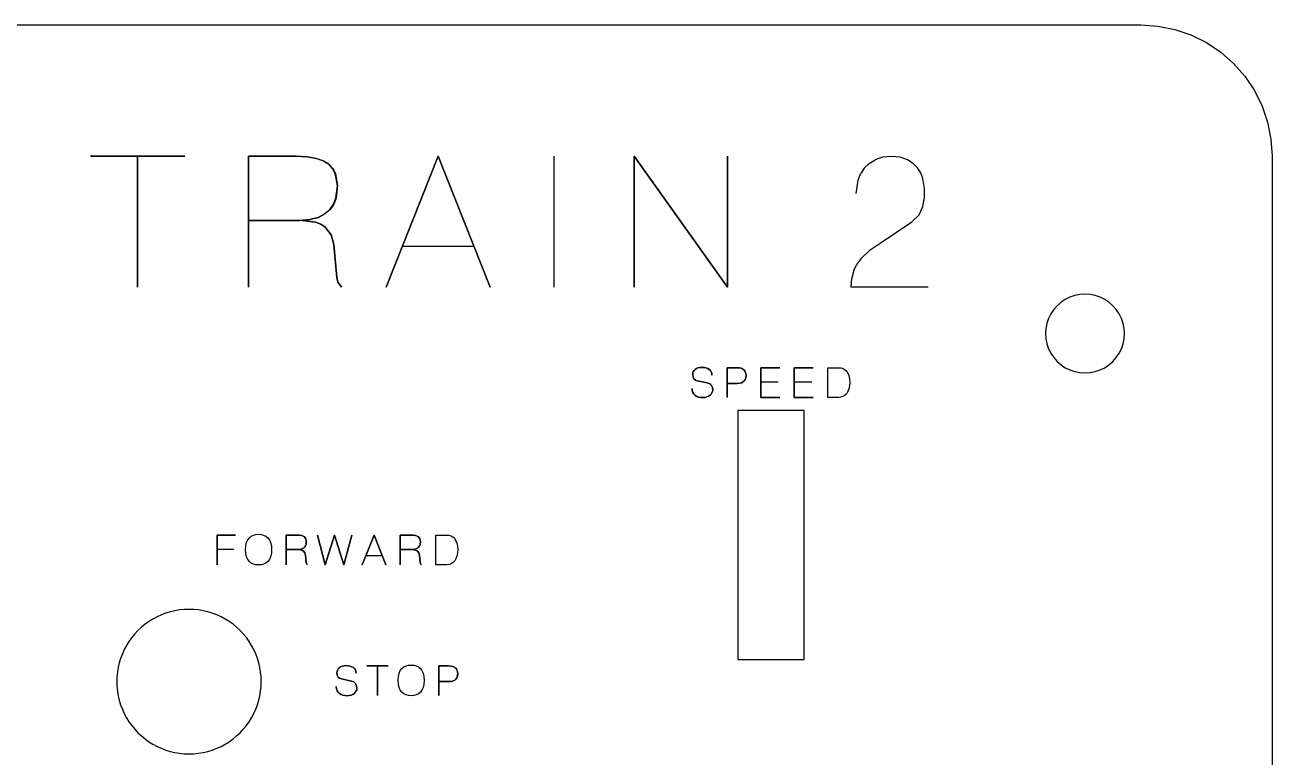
# Model space of a CAD drawing. Header units: metres. Extents: x 0 to 609, y 0 to 409.
# Drawn here: x 190 to 380, y 88.5 to 200 of the extents above; entities that cross this region are included whole.
import ezdxf

# ---------------------------------------------------------------- set-up
doc = ezdxf.new("R2010")
doc.units = ezdxf.units.M

msp = doc.modelspace()

# ---------------------------------------------------------------- linework, layer by layer
at = {"layer": 'FORWARD'}
for p, q in [((219.29, 122.31), (222.09, 122.31)), ((222.09, 122.31), (219.29, 122.31)), ((219.29, 122.31), (219.29, 117.8)), ((219.29, 117.8), (219.29, 122.31)), ((223.95, 121.58), (224.19, 121.9)), ((223.95, 121.58), (224.19, 121.9)), ((224.19, 121.9), (224.49, 122.14)), ((224.19, 121.9), (224.49, 122.14)), ((224.49, 122.14), (224.82, 122.3)), ((224.49, 122.14), (224.82, 122.3)), ((224.82, 122.3), (225.2, 122.4)), ((224.82, 122.3), (225.2, 122.4)), ((225.2, 122.4), (225.6, 122.43)), ((225.2, 122.4), (225.6, 122.43)), ((225.6, 122.43), (225.99, 122.4)), ((225.6, 122.43), (225.99, 122.4)), ((225.99, 122.4), (226.37, 122.3)), ((225.99, 122.4), (226.37, 122.3)), ((226.37, 122.3), (226.71, 122.14)), ((226.37, 122.3), (226.71, 122.14)), ((226.71, 122.14), (227, 121.9)), ((226.71, 122.14), (227, 121.9)), ((227, 121.9), (227.24, 121.58)), ((227, 121.9), (227.24, 121.58)), ((229.8, 117.8), (229.8, 122.31)), ((229.8, 122.31), (231.45, 122.31)), ((231.45, 122.31), (229.8, 122.31)), ((229.8, 122.31), (229.8, 117.8)), ((231.45, 122.31), (231.84, 122.29)), ((231.83, 122.29), (231.45, 122.31)), ((232.14, 122.24), (231.83, 122.29)), ((231.84, 122.29), (232.15, 122.24)), ((232.38, 122.15), (232.14, 122.24)), ((232.15, 122.24), (232.39, 122.15)), ((232.57, 122.03), (232.38, 122.15)), ((232.39, 122.15), (232.58, 122.03)), ((232.7, 121.89), (232.57, 122.03)), ((232.58, 122.03), (232.71, 121.89)), ((232.79, 121.72), (232.7, 121.89)), ((232.71, 121.89), (232.8, 121.72)), ((232.87, 121.31), (232.79, 121.72)), ((232.8, 121.72), (232.87, 121.31)), ((235.74, 117.8), (234.55, 122.31)), ((234.55, 122.31), (235.74, 117.8)), ((235.74, 117.8), (237.17, 122.31)), ((237.17, 122.31), (235.74, 117.8)), ((237.17, 122.31), (238.6, 117.8)), ((238.6, 117.8), (237.17, 122.31)), ((238.6, 117.8), (239.79, 122.31)), ((239.79, 122.31), (238.6, 117.8)), ((243.18, 122.31), (241.39, 117.8)), ((241.39, 117.8), (243.18, 122.31)), ((243.18, 122.31), (244.98, 117.8)), ((244.98, 117.8), (243.18, 122.31)), ((247.18, 117.8), (247.18, 122.31)), ((247.18, 122.31), (248.82, 122.31)), ((248.82, 122.31), (247.18, 122.31)), ((247.18, 122.31), (247.18, 117.8)), ((248.82, 122.31), (249.21, 122.29)), ((249.2, 122.29), (248.82, 122.31)), ((249.51, 122.24), (249.2, 122.29)), ((249.21, 122.29), (249.52, 122.24)), ((249.76, 122.15), (249.51, 122.24)), ((249.52, 122.24), (249.77, 122.15)), ((249.94, 122.03), (249.76, 122.15)), ((249.77, 122.15), (249.95, 122.03)), ((250.08, 121.89), (249.94, 122.03)), ((249.95, 122.03), (250.08, 121.89)), ((250.08, 121.89), (250.17, 121.72)), ((250.17, 121.72), (250.08, 121.89)), ((250.17, 121.72), (250.25, 121.31)), ((250.25, 121.31), (250.17, 121.72)), ((252.6, 117.8), (252.6, 122.31)), ((252.6, 122.31), (254.22, 122.31)), ((252.6, 117.8), (252.6, 122.31)), ((252.6, 122.31), (254.22, 122.31)), ((254.22, 122.31), (254.57, 122.28)), ((254.22, 122.31), (254.57, 122.28)), ((254.57, 122.28), (254.86, 122.21)), ((254.57, 122.28), (254.86, 122.21)), ((254.86, 122.21), (255.11, 122.1)), ((254.86, 122.21), (255.11, 122.1)), ((255.11, 122.1), (255.32, 121.95)), ((255.11, 122.1), (255.32, 121.95)), ((255.32, 121.95), (255.49, 121.77)), ((255.32, 121.95), (255.49, 121.77)), ((255.49, 121.77), (255.62, 121.56)), ((255.49, 121.77), (255.62, 121.56)), ((221.83, 120.12), (219.29, 120.12)), ((223.61, 120.09), (223.65, 120.68)), ((223.61, 120.09), (223.65, 120.68)), ((223.65, 119.49), (223.61, 120.09)), ((223.65, 119.49), (223.61, 120.09)), ((223.65, 120.68), (223.76, 121.18)), ((223.65, 120.68), (223.76, 121.18)), ((223.76, 121.18), (223.95, 121.58)), ((223.76, 121.18), (223.95, 121.58)), ((227.24, 121.58), (227.43, 121.18)), ((227.24, 121.58), (227.43, 121.18)), ((227.43, 121.18), (227.54, 120.68)), ((227.43, 121.18), (227.54, 120.68)), ((227.54, 120.68), (227.58, 120.09)), ((227.54, 120.68), (227.58, 120.09)), ((227.58, 120.09), (227.54, 119.49)), ((227.58, 120.09), (227.54, 119.49)), ((231.57, 120.1), (229.8, 120.1)), ((229.8, 120.1), (231.57, 120.1)), ((231.92, 120.13), (231.57, 120.1)), ((231.57, 120.1), (231.92, 120.13)), ((232.12, 120.04), (231.66, 120.1)), ((231.66, 120.1), (232.12, 120.04)), ((232.21, 120.2), (231.92, 120.13)), ((231.92, 120.13), (232.2, 120.2)), ((232.3, 119.97), (232.12, 120.04)), ((232.12, 120.04), (232.3, 119.97)), ((232.2, 120.2), (232.43, 120.32)), ((232.44, 120.32), (232.21, 120.2)), ((232.45, 119.87), (232.3, 119.97)), ((232.3, 119.97), (232.45, 119.87)), ((232.43, 120.32), (232.61, 120.48)), ((232.61, 120.48), (232.44, 120.32)), ((232.65, 119.61), (232.45, 119.87)), ((232.45, 119.87), (232.65, 119.61)), ((232.74, 120.66), (232.61, 120.48)), ((232.61, 120.48), (232.74, 120.66)), ((232.82, 120.86), (232.74, 120.66)), ((232.74, 120.66), (232.82, 120.86)), ((232.87, 121.31), (232.82, 120.86)), ((232.82, 120.86), (232.87, 121.31)), ((248.95, 120.1), (247.18, 120.1)), ((247.18, 120.1), (248.95, 120.1)), ((249.3, 120.13), (248.95, 120.1)), ((248.95, 120.1), (249.29, 120.13)), ((249.49, 120.04), (249.03, 120.1)), ((249.03, 120.1), (249.49, 120.04)), ((249.29, 120.13), (249.57, 120.2)), ((249.58, 120.2), (249.3, 120.13)), ((249.67, 119.97), (249.49, 120.04)), ((249.49, 120.04), (249.67, 119.97)), ((249.57, 120.2), (249.8, 120.32)), ((249.81, 120.32), (249.58, 120.2)), ((249.82, 119.87), (249.67, 119.97)), ((249.67, 119.97), (249.82, 119.87)), ((249.8, 120.32), (249.98, 120.48)), ((249.99, 120.48), (249.81, 120.32)), ((250.03, 119.61), (249.82, 119.87)), ((249.82, 119.87), (250.03, 119.61)), ((249.98, 120.48), (250.11, 120.66)), ((250.12, 120.66), (249.99, 120.48)), ((250.11, 120.66), (250.19, 120.86)), ((250.2, 120.86), (250.12, 120.66)), ((250.19, 120.86), (250.25, 121.31)), ((250.25, 121.31), (250.2, 120.86)), ((255.62, 121.56), (255.8, 121.1)), ((255.62, 121.56), (255.8, 121.1)), ((255.8, 121.1), (255.89, 120.61)), ((255.8, 121.1), (255.89, 120.61)), ((255.89, 120.61), (255.93, 120.12)), ((255.89, 120.61), (255.93, 120.12)), ((255.93, 120.12), (255.91, 119.62)), ((255.93, 120.12), (255.91, 119.62)), ((223.76, 118.99), (223.65, 119.49)), ((223.76, 118.99), (223.65, 119.49)), ((223.95, 118.59), (223.76, 118.99)), ((223.95, 118.59), (223.76, 118.99)), ((224.19, 118.28), (223.95, 118.59)), ((224.19, 118.28), (223.95, 118.59)), ((224.49, 118.04), (224.19, 118.28)), ((224.49, 118.04), (224.19, 118.28)), ((224.82, 117.88), (224.49, 118.04)), ((224.82, 117.88), (224.49, 118.04)), ((225.2, 117.79), (224.82, 117.88)), ((225.2, 117.79), (224.82, 117.88)), ((226.37, 117.88), (225.99, 117.79)), ((226.37, 117.88), (225.99, 117.79)), ((226.71, 118.04), (226.37, 117.88)), ((226.71, 118.04), (226.37, 117.88)), ((227, 118.28), (226.71, 118.04)), ((227, 118.28), (226.71, 118.04)), ((227.24, 118.59), (227, 118.28)), ((227.24, 118.59), (227, 118.28)), ((227.43, 118.99), (227.24, 118.59)), ((227.43, 118.99), (227.24, 118.59)), ((227.54, 119.49), (227.43, 118.99)), ((227.54, 119.49), (227.43, 118.99)), ((232.74, 119.27), (232.65, 119.61)), ((232.65, 119.61), (232.74, 119.27)), ((232.85, 118.14), (232.74, 119.27)), ((232.74, 119.27), (232.85, 118.14)), ((232.88, 117.97), (232.85, 118.14)), ((232.85, 118.14), (232.88, 117.97)), ((233.01, 117.8), (232.88, 117.97)), ((232.88, 117.97), (233.01, 117.8)), ((241.96, 119.22), (244.41, 119.22)), ((250.11, 119.27), (250.03, 119.61)), ((250.03, 119.61), (250.11, 119.27)), ((250.23, 118.14), (250.11, 119.27)), ((250.11, 119.27), (250.23, 118.14)), ((250.26, 117.97), (250.23, 118.14)), ((250.23, 118.14), (250.26, 117.97)), ((250.38, 117.8), (250.26, 117.97)), ((250.26, 117.97), (250.38, 117.8)), ((254.56, 117.83), (254.22, 117.8)), ((254.56, 117.83), (254.22, 117.8)), ((254.85, 117.9), (254.56, 117.83)), ((254.85, 117.9), (254.56, 117.83)), ((255.1, 118.03), (254.85, 117.9)), ((255.1, 118.03), (254.85, 117.9)), ((255.31, 118.19), (255.1, 118.03)), ((255.31, 118.19), (255.1, 118.03)), ((255.48, 118.39), (255.31, 118.19)), ((255.48, 118.39), (255.31, 118.19)), ((255.62, 118.61), (255.48, 118.39)), ((255.62, 118.61), (255.48, 118.39)), ((255.82, 119.1), (255.62, 118.61)), ((255.82, 119.1), (255.62, 118.61)), ((255.91, 119.62), (255.82, 119.1)), ((255.91, 119.62), (255.82, 119.1)), ((225.6, 117.76), (225.2, 117.79)), ((225.6, 117.76), (225.2, 117.79)), ((225.99, 117.79), (225.6, 117.76)), ((225.99, 117.79), (225.6, 117.76)), ((254.22, 117.8), (252.6, 117.8)), ((254.22, 117.8), (252.6, 117.8))]:
    msp.add_line(p, q, dxfattribs=at)
at = {"layer": 'Group#8'}
for points in [[(20, 200, 0), (360, 200, 0), (362.61, 199.83, 0), (365.18, 199.32, 0), (367.65, 198.48, 0), (370, 197.32, 0), (372.18, 195.87, 0), (374.14, 194.14, 0), (375.87, 192.18, 0), (377.32, 190, 0), (378.48, 187.65, 0), (379.32, 185.18, 0), (379.83, 182.61, 0), (380, 180, 0), (380, 20, 0)], [(357.5, 153, 0), (357.45, 153.78, 0), (357.3, 154.55, 0), (357.04, 155.3, 0), (356.7, 156, 0), (356.26, 156.65, 0), (355.74, 157.24, 0), (355.15, 157.76, 0), (354.5, 158.2, 0), (353.8, 158.54, 0), (353.05, 158.8, 0), (352.28, 158.95, 0), (351.5, 159, 0), (350.72, 158.95, 0), (349.95, 158.8, 0), (349.2, 158.54, 0), (348.5, 158.2, 0), (347.85, 157.76, 0), (347.26, 157.24, 0), (346.74, 156.65, 0), (346.3, 156, 0), (345.96, 155.3, 0), (345.7, 154.55, 0), (345.55, 153.78, 0), (345.5, 153, 0), (345.55, 152.22, 0), (345.7, 151.45, 0), (345.96, 150.7, 0), (346.3, 150, 0), (346.74, 149.35, 0), (347.26, 148.76, 0), (347.85, 148.24, 0), (348.5, 147.8, 0), (349.2, 147.46, 0), (349.95, 147.2, 0), (350.72, 147.05, 0), (351.5, 147, 0), (352.28, 147.05, 0), (353.05, 147.2, 0), (353.8, 147.46, 0), (354.5, 147.8, 0), (355.15, 148.24, 0), (355.74, 148.76, 0), (356.26, 149.35, 0), (356.7, 150, 0), (357.04, 150.7, 0), (357.3, 151.45, 0), (357.45, 152.22, 0), (357.5, 153, 0)], [(308.71, 103.39, 0), (308.71, 141.29, 0), (298.61, 141.29, 0), (298.61, 103.39, 0), (308.71, 103.39, 0)], [(226, 100, 0), (225.98, 100.72, 0), (225.91, 101.44, 0), (225.79, 102.15, 0), (225.63, 102.85, 0), (225.42, 103.54, 0), (225.16, 104.21, 0), (224.87, 104.87, 0), (224.53, 105.5, 0), (224.15, 106.11, 0), (223.73, 106.7, 0), (223.27, 107.25, 0), (222.78, 107.78, 0), (222.25, 108.27, 0), (221.7, 108.73, 0), (221.11, 109.15, 0), (220.5, 109.53, 0), (219.87, 109.87, 0), (219.21, 110.16, 0), (218.54, 110.42, 0), (217.85, 110.63, 0), (217.15, 110.79, 0), (216.44, 110.91, 0), (215.72, 110.98, 0), (215, 111, 0), (214.28, 110.98, 0), (213.56, 110.91, 0), (212.85, 110.79, 0), (212.15, 110.63, 0), (211.46, 110.42, 0), (210.79, 110.16, 0), (210.13, 109.87, 0), (209.5, 109.53, 0), (208.89, 109.15, 0), (208.3, 108.73, 0), (207.75, 108.27, 0), (207.22, 107.78, 0), (206.73, 107.25, 0), (206.27, 106.7, 0), (205.85, 106.11, 0), (205.47, 105.5, 0), (205.13, 104.87, 0), (204.84, 104.21, 0), (204.58, 103.54, 0), (204.37, 102.85, 0), (204.21, 102.15, 0), (204.09, 101.44, 0), (204.02, 100.72, 0), (204, 100, 0), (204.02, 99.28, 0), (204.09, 98.56, 0), (204.21, 97.85, 0), (204.37, 97.15, 0), (204.58, 96.46, 0), (204.84, 95.79, 0), (205.13, 95.13, 0), (205.47, 94.5, 0), (205.85, 93.89, 0), (206.27, 93.3, 0), (206.73, 92.75, 0), (207.22, 92.22, 0), (207.75, 91.73, 0), (208.3, 91.27, 0), (208.89, 90.85, 0), (209.5, 90.47, 0), (210.13, 90.13, 0), (210.79, 89.84, 0), (211.46, 89.58, 0), (212.15, 89.37, 0), (212.85, 89.21, 0), (213.56, 89.09, 0), (214.28, 89.02, 0), (215, 89, 0), (215.72, 89.02, 0), (216.44, 89.09, 0), (217.15, 89.21, 0), (217.85, 89.37, 0), (218.54, 89.58, 0), (219.21, 89.84, 0), (219.87, 90.13, 0), (220.5, 90.47, 0), (221.11, 90.85, 0), (221.7, 91.27, 0), (222.25, 91.73, 0), (222.78, 92.22, 0), (223.27, 92.75, 0), (223.73, 93.3, 0), (224.15, 93.89, 0), (224.53, 94.5, 0), (224.87, 95.13, 0), (225.16, 95.79, 0), (225.42, 96.46, 0), (225.63, 97.15, 0), (225.79, 97.85, 0), (225.91, 98.56, 0), (225.98, 99.28, 0), (226, 100, 0)]]:
    msp.add_polyline3d(points, dxfattribs=at)
at = {"layer": 'SPEED'}
for p, q in [((291.74, 146.75), (291.76, 146.97)), ((291.76, 146.97), (291.74, 146.75)), ((291.79, 146.37), (291.74, 146.75)), ((291.74, 146.75), (291.79, 146.37)), ((291.76, 146.97), (291.83, 147.17)), ((291.83, 147.17), (291.76, 146.97)), ((291.92, 146.1), (291.79, 146.37)), ((291.79, 146.37), (291.92, 146.1)), ((291.83, 147.17), (291.95, 147.36)), ((291.95, 147.36), (291.83, 147.17)), ((291.95, 147.36), (292.1, 147.52)), ((292.1, 147.52), (291.95, 147.36)), ((292.1, 147.52), (292.3, 147.66)), ((292.3, 147.66), (292.1, 147.52)), ((292.3, 147.66), (292.54, 147.76)), ((292.54, 147.76), (292.3, 147.66)), ((292.54, 147.76), (292.82, 147.82)), ((292.82, 147.82), (292.54, 147.76)), ((292.82, 147.82), (293.14, 147.85)), ((293.14, 147.85), (292.82, 147.82)), ((293.14, 147.85), (293.46, 147.83)), ((293.46, 147.83), (293.14, 147.85)), ((293.46, 147.83), (293.76, 147.77)), ((293.76, 147.77), (293.46, 147.83)), ((293.76, 147.77), (294.02, 147.67)), ((294.02, 147.67), (293.76, 147.77)), ((294.02, 147.67), (294.25, 147.54)), ((294.25, 147.54), (294.02, 147.67)), ((294.25, 147.54), (294.43, 147.37)), ((294.43, 147.37), (294.25, 147.54)), ((294.43, 147.37), (294.56, 147.17)), ((294.56, 147.17), (294.43, 147.37)), ((294.56, 147.17), (294.65, 146.94)), ((294.65, 146.94), (294.56, 147.17)), ((294.65, 146.94), (294.67, 146.68)), ((294.67, 146.68), (294.65, 146.94)), ((296.97, 143.29), (296.97, 147.8)), ((296.97, 147.8), (298.41, 147.8)), ((298.41, 147.8), (296.97, 147.8)), ((296.97, 147.8), (296.97, 143.29)), ((298.41, 147.8), (298.81, 147.78)), ((298.81, 147.78), (298.41, 147.8)), ((298.81, 147.78), (299.12, 147.71)), ((299.12, 147.71), (298.81, 147.78)), ((299.12, 147.71), (299.37, 147.59)), ((299.37, 147.59), (299.12, 147.71)), ((299.37, 147.59), (299.56, 147.45)), ((299.56, 147.45), (299.37, 147.59)), ((299.56, 147.45), (299.7, 147.28)), ((299.7, 147.28), (299.56, 147.45)), ((299.7, 147.28), (299.79, 147.08)), ((299.79, 147.08), (299.7, 147.28)), ((299.79, 147.08), (299.86, 146.65)), ((299.86, 146.65), (299.79, 147.08)), ((299.86, 146.65), (299.81, 146.2)), ((299.81, 146.2), (299.86, 146.65)), ((302.09, 143.29), (302.09, 147.78)), ((302.09, 147.78), (305, 147.78)), ((305, 147.78), (302.09, 147.78)), ((302.09, 147.78), (302.09, 143.29)), ((307.2, 143.29), (307.2, 147.78)), ((307.2, 147.78), (310.11, 147.78)), ((310.11, 147.78), (307.2, 147.78)), ((307.2, 147.78), (307.2, 143.29)), ((312.31, 143.29), (312.31, 147.8)), ((312.31, 147.8), (313.94, 147.8)), ((312.31, 143.29), (312.31, 147.8)), ((312.31, 147.8), (313.94, 147.8)), ((313.94, 147.8), (314.28, 147.78)), ((313.94, 147.8), (314.28, 147.78)), ((314.28, 147.78), (314.58, 147.71)), ((314.28, 147.78), (314.58, 147.71)), ((314.58, 147.71), (314.83, 147.59)), ((314.58, 147.71), (314.83, 147.59)), ((314.83, 147.59), (315.03, 147.44)), ((314.83, 147.59), (315.03, 147.44)), ((315.03, 147.44), (315.2, 147.26)), ((315.03, 147.44), (315.2, 147.26)), ((315.2, 147.26), (315.34, 147.06)), ((315.2, 147.26), (315.34, 147.06)), ((315.34, 147.06), (315.52, 146.6)), ((315.34, 147.06), (315.52, 146.6)), ((315.52, 146.6), (315.61, 146.1)), ((315.52, 146.6), (315.61, 146.1)), ((291.63, 144.66), (291.66, 144.31)), ((291.66, 144.31), (291.63, 144.66)), ((292.14, 145.93), (291.92, 146.1)), ((291.92, 146.1), (292.14, 145.92)), ((292.43, 145.82), (292.14, 145.93)), ((292.14, 145.92), (292.43, 145.82)), ((293.96, 145.49), (292.43, 145.82)), ((292.43, 145.82), (293.96, 145.49)), ((294.33, 145.35), (293.96, 145.49)), ((293.96, 145.49), (294.33, 145.35)), ((294.48, 145.24), (294.33, 145.35)), ((294.33, 145.35), (294.47, 145.24)), ((294.47, 145.24), (294.59, 145.1)), ((294.59, 145.1), (294.48, 145.24)), ((294.74, 144.77), (294.59, 145.1)), ((294.59, 145.1), (294.74, 144.77)), ((294.78, 144.38), (294.74, 144.77)), ((294.74, 144.77), (294.78, 144.38)), ((298.53, 145.41), (296.97, 145.41)), ((296.97, 145.41), (298.53, 145.41)), ((298.89, 145.44), (298.53, 145.41)), ((298.53, 145.41), (298.88, 145.44)), ((298.88, 145.44), (299.17, 145.52)), ((299.18, 145.52), (298.89, 145.44)), ((299.17, 145.52), (299.41, 145.64)), ((299.41, 145.64), (299.18, 145.52)), ((299.59, 145.8), (299.41, 145.64)), ((299.41, 145.64), (299.59, 145.8)), ((299.73, 145.99), (299.59, 145.8)), ((299.59, 145.8), (299.72, 145.99)), ((299.72, 145.99), (299.81, 146.2)), ((299.81, 146.2), (299.73, 145.99)), ((304.75, 145.6), (302.09, 145.6)), ((309.86, 145.6), (307.2, 145.6)), ((315.54, 144.6), (315.34, 144.1)), ((315.54, 144.6), (315.34, 144.1)), ((315.63, 145.11), (315.54, 144.6)), ((315.63, 145.11), (315.54, 144.6)), ((315.61, 146.1), (315.65, 145.61)), ((315.61, 146.1), (315.65, 145.61)), ((315.65, 145.61), (315.63, 145.11)), ((315.65, 145.61), (315.63, 145.11)), ((291.66, 144.31), (291.76, 144.02)), ((291.76, 144.02), (291.66, 144.31)), ((291.76, 144.02), (291.92, 143.78)), ((291.92, 143.78), (291.76, 144.02)), ((291.92, 143.78), (292.12, 143.58)), ((292.12, 143.58), (291.92, 143.78)), ((292.12, 143.58), (292.37, 143.44)), ((292.37, 143.44), (292.12, 143.58)), ((292.37, 143.44), (292.65, 143.34)), ((292.65, 143.34), (292.37, 143.44)), ((292.65, 143.34), (292.96, 143.28)), ((292.96, 143.28), (292.65, 143.34)), ((292.96, 143.28), (293.29, 143.26)), ((293.29, 143.26), (292.96, 143.28)), ((293.29, 143.26), (293.61, 143.28)), ((293.61, 143.28), (293.29, 143.26)), ((293.61, 143.28), (293.9, 143.35)), ((293.9, 143.35), (293.61, 143.28)), ((293.9, 143.35), (294.15, 143.47)), ((294.15, 143.47), (293.9, 143.35)), ((294.15, 143.47), (294.37, 143.61)), ((294.37, 143.61), (294.15, 143.47)), ((294.37, 143.61), (294.54, 143.78)), ((294.54, 143.78), (294.37, 143.61)), ((294.54, 143.78), (294.67, 143.97)), ((294.67, 143.97), (294.54, 143.78)), ((294.67, 143.97), (294.75, 144.18)), ((294.75, 144.18), (294.67, 143.97)), ((294.75, 144.18), (294.78, 144.38)), ((294.78, 144.38), (294.75, 144.18)), ((302.09, 143.29), (305, 143.29)), ((305, 143.29), (302.09, 143.29)), ((307.2, 143.29), (310.11, 143.29)), ((310.11, 143.29), (307.2, 143.29)), ((313.94, 143.29), (312.31, 143.29)), ((313.94, 143.29), (312.31, 143.29)), ((314.27, 143.32), (313.94, 143.29)), ((314.27, 143.32), (313.94, 143.29)), ((314.56, 143.4), (314.27, 143.32)), ((314.56, 143.4), (314.27, 143.32)), ((314.81, 143.53), (314.56, 143.4)), ((314.81, 143.53), (314.56, 143.4)), ((315.02, 143.69), (314.81, 143.53)), ((315.02, 143.69), (314.81, 143.53)), ((315.2, 143.88), (315.02, 143.69)), ((315.2, 143.88), (315.02, 143.69)), ((315.34, 144.1), (315.2, 143.88)), ((315.34, 144.1), (315.2, 143.88))]:
    msp.add_line(p, q, dxfattribs=at)
at = {"layer": 'STOP'}
for p, q in [((237.53, 101.34), (237.55, 101.56)), ((237.55, 101.56), (237.53, 101.34)), ((237.58, 100.96), (237.53, 101.34)), ((237.53, 101.34), (237.58, 100.97)), ((237.55, 101.56), (237.62, 101.76)), ((237.62, 101.76), (237.55, 101.56)), ((237.58, 100.97), (237.71, 100.69)), ((237.71, 100.69), (237.58, 100.96)), ((237.62, 101.76), (237.73, 101.95)), ((237.73, 101.95), (237.62, 101.76)), ((237.73, 101.95), (237.89, 102.11)), ((237.89, 102.11), (237.73, 101.95)), ((237.89, 102.11), (238.09, 102.25)), ((238.09, 102.25), (237.89, 102.11)), ((238.09, 102.25), (238.33, 102.35)), ((238.33, 102.35), (238.09, 102.25)), ((238.33, 102.35), (238.61, 102.42)), ((238.61, 102.42), (238.33, 102.35)), ((238.61, 102.42), (238.92, 102.44)), ((238.92, 102.44), (238.61, 102.42)), ((238.92, 102.44), (239.25, 102.42)), ((239.25, 102.42), (238.92, 102.44)), ((239.25, 102.42), (239.55, 102.36)), ((239.55, 102.36), (239.25, 102.42)), ((239.55, 102.36), (239.81, 102.26)), ((239.81, 102.26), (239.55, 102.36)), ((239.81, 102.26), (240.04, 102.13)), ((240.04, 102.13), (239.81, 102.26)), ((240.04, 102.13), (240.22, 101.97)), ((240.22, 101.97), (240.04, 102.13)), ((240.22, 101.97), (240.35, 101.77)), ((240.35, 101.77), (240.22, 101.97)), ((240.35, 101.77), (240.43, 101.53)), ((240.43, 101.53), (240.35, 101.77)), ((240.43, 101.53), (240.46, 101.27)), ((240.46, 101.27), (240.43, 101.53)), ((245.34, 102.39), (242.09, 102.39)), ((242.09, 102.39), (243.71, 102.39)), ((243.71, 102.39), (245.34, 102.39)), ((243.71, 102.39), (243.71, 97.89)), ((243.71, 97.89), (243.71, 102.39)), ((246.85, 100.18), (246.89, 100.77)), ((246.85, 100.18), (246.89, 100.77)), ((246.89, 100.77), (247, 101.27)), ((246.89, 100.77), (247, 101.27)), ((247, 101.27), (247.19, 101.67)), ((247, 101.27), (247.19, 101.67)), ((247.19, 101.67), (247.43, 101.99)), ((247.19, 101.67), (247.43, 101.99)), ((247.43, 101.99), (247.73, 102.23)), ((247.43, 101.99), (247.73, 102.23)), ((247.73, 102.23), (248.06, 102.39)), ((247.73, 102.23), (248.06, 102.39)), ((248.06, 102.39), (248.44, 102.48)), ((248.06, 102.39), (248.44, 102.48)), ((248.44, 102.48), (248.84, 102.51)), ((248.44, 102.48), (248.84, 102.51)), ((248.84, 102.51), (249.23, 102.48)), ((248.84, 102.51), (249.23, 102.48)), ((249.23, 102.48), (249.61, 102.39)), ((249.23, 102.48), (249.61, 102.39)), ((249.61, 102.39), (249.95, 102.23)), ((249.61, 102.39), (249.95, 102.23)), ((249.95, 102.23), (250.24, 101.99)), ((249.95, 102.23), (250.24, 101.99)), ((250.24, 101.99), (250.48, 101.67)), ((250.24, 101.99), (250.48, 101.67)), ((250.48, 101.67), (250.67, 101.27)), ((250.48, 101.67), (250.67, 101.27)), ((250.67, 101.27), (250.78, 100.77)), ((250.67, 101.27), (250.78, 100.77)), ((250.78, 100.77), (250.82, 100.18)), ((250.78, 100.77), (250.82, 100.18)), ((253.04, 97.89), (253.04, 102.39)), ((253.04, 102.39), (254.48, 102.39)), ((254.48, 102.39), (253.04, 102.39)), ((253.04, 102.39), (253.04, 97.89)), ((254.48, 102.39), (254.87, 102.37)), ((254.87, 102.37), (254.48, 102.39)), ((254.87, 102.37), (255.19, 102.3)), ((255.19, 102.3), (254.87, 102.37)), ((255.19, 102.3), (255.44, 102.19)), ((255.43, 102.19), (255.19, 102.3)), ((255.62, 102.04), (255.43, 102.19)), ((255.44, 102.19), (255.63, 102.04)), ((255.76, 101.87), (255.62, 102.04)), ((255.63, 102.04), (255.76, 101.87)), ((255.76, 101.87), (255.85, 101.67)), ((255.85, 101.67), (255.76, 101.87)), ((255.88, 100.79), (255.79, 100.58)), ((255.79, 100.58), (255.87, 100.79)), ((255.85, 101.67), (255.93, 101.24)), ((255.93, 101.24), (255.85, 101.67)), ((255.87, 100.79), (255.93, 101.24)), ((255.93, 101.24), (255.88, 100.79)), ((237.42, 99.25), (237.45, 98.9)), ((237.45, 98.9), (237.42, 99.25)), ((237.45, 98.9), (237.55, 98.61)), ((237.55, 98.61), (237.45, 98.9)), ((237.93, 100.52), (237.71, 100.69)), ((237.71, 100.69), (237.93, 100.52)), ((238.22, 100.41), (237.93, 100.52)), ((237.93, 100.52), (238.22, 100.41)), ((239.75, 100.08), (238.22, 100.41)), ((238.22, 100.41), (239.75, 100.08)), ((240.12, 99.94), (239.75, 100.08)), ((239.75, 100.08), (240.12, 99.94)), ((240.27, 99.83), (240.12, 99.94)), ((240.12, 99.94), (240.26, 99.83)), ((240.26, 99.83), (240.38, 99.69)), ((240.38, 99.69), (240.27, 99.83)), ((240.53, 99.36), (240.38, 99.69)), ((240.38, 99.69), (240.53, 99.36)), ((240.57, 98.97), (240.53, 99.36)), ((240.53, 99.36), (240.57, 98.97)), ((240.54, 98.77), (240.57, 98.97)), ((240.57, 98.97), (240.54, 98.77)), ((246.89, 99.58), (246.85, 100.18)), ((246.89, 99.58), (246.85, 100.18)), ((247, 99.08), (246.89, 99.58)), ((247, 99.08), (246.89, 99.58)), ((247.19, 98.68), (247, 99.08)), ((247.19, 98.68), (247, 99.08)), ((250.67, 99.08), (250.48, 98.68)), ((250.67, 99.08), (250.48, 98.68)), ((250.78, 99.58), (250.67, 99.08)), ((250.78, 99.58), (250.67, 99.08)), ((250.82, 100.18), (250.78, 99.58)), ((250.82, 100.18), (250.78, 99.58)), ((254.6, 100), (253.04, 100)), ((253.04, 100), (254.6, 100)), ((254.95, 100.03), (254.6, 100)), ((254.6, 100), (254.95, 100.03)), ((255.25, 100.11), (254.95, 100.03)), ((254.95, 100.03), (255.24, 100.11)), ((255.24, 100.11), (255.47, 100.24)), ((255.48, 100.24), (255.25, 100.11)), ((255.47, 100.24), (255.65, 100.39)), ((255.66, 100.39), (255.48, 100.24)), ((255.65, 100.39), (255.79, 100.58)), ((255.79, 100.58), (255.66, 100.39)), ((237.55, 98.61), (237.71, 98.37)), ((237.71, 98.37), (237.55, 98.61)), ((237.71, 98.37), (237.91, 98.17)), ((237.91, 98.17), (237.71, 98.37)), ((237.91, 98.17), (238.16, 98.03)), ((238.16, 98.03), (237.91, 98.17)), ((238.16, 98.03), (238.44, 97.93)), ((238.44, 97.93), (238.16, 98.03)), ((238.44, 97.93), (238.75, 97.87)), ((238.75, 97.87), (238.44, 97.93)), ((238.75, 97.87), (239.07, 97.85)), ((239.07, 97.85), (238.75, 97.87)), ((239.07, 97.85), (239.4, 97.87)), ((239.4, 97.87), (239.07, 97.85)), ((239.4, 97.87), (239.69, 97.95)), ((239.69, 97.95), (239.4, 97.87)), ((239.69, 97.95), (239.94, 98.06)), ((239.94, 98.06), (239.69, 97.95)), ((239.94, 98.06), (240.16, 98.2)), ((240.16, 98.2), (239.94, 98.06)), ((240.16, 98.2), (240.33, 98.37)), ((240.33, 98.37), (240.16, 98.2)), ((240.33, 98.37), (240.46, 98.57)), ((240.46, 98.57), (240.33, 98.37)), ((240.46, 98.57), (240.54, 98.77)), ((240.54, 98.77), (240.46, 98.57)), ((247.43, 98.37), (247.19, 98.68)), ((247.43, 98.37), (247.19, 98.68)), ((247.73, 98.13), (247.43, 98.37)), ((247.73, 98.13), (247.43, 98.37)), ((248.06, 97.97), (247.73, 98.13)), ((248.06, 97.97), (247.73, 98.13)), ((248.44, 97.88), (248.06, 97.97)), ((248.44, 97.88), (248.06, 97.97)), ((248.84, 97.85), (248.44, 97.88)), ((248.84, 97.85), (248.44, 97.88)), ((249.23, 97.88), (248.84, 97.85)), ((249.23, 97.88), (248.84, 97.85)), ((249.61, 97.97), (249.23, 97.88)), ((249.61, 97.97), (249.23, 97.88)), ((249.95, 98.13), (249.61, 97.97)), ((249.95, 98.13), (249.61, 97.97)), ((250.24, 98.37), (249.95, 98.13)), ((250.24, 98.37), (249.95, 98.13)), ((250.48, 98.68), (250.24, 98.37)), ((250.48, 98.68), (250.24, 98.37))]:
    msp.add_line(p, q, dxfattribs=at)
at = {"layer": 'TRAIN 1#1'}
for p, q in [((214.38, 180), (200, 180)), ((200, 180), (207.16, 180)), ((207.16, 180), (214.38, 180)), ((207.16, 180), (207.16, 160.05)), ((207.16, 160.05), (207.16, 180)), ((224.04, 160.05), (224.04, 180)), ((224.04, 180), (231.31, 180)), ((231.31, 180), (224.04, 180)), ((224.04, 180), (224.04, 160.05)), ((231.31, 180), (233.05, 179.92)), ((233, 179.92), (231.31, 180)), ((234.37, 179.68), (233, 179.92)), ((233.05, 179.92), (234.43, 179.68)), ((235.45, 179.3), (234.37, 179.68)), ((234.43, 179.68), (235.5, 179.3)), ((236.28, 178.78), (235.45, 179.3)), ((235.5, 179.3), (236.32, 178.78)), ((236.88, 178.14), (236.28, 178.78)), ((236.32, 178.78), (236.91, 178.14)), ((252.95, 180), (245.04, 160.05)), ((245.04, 160.05), (252.95, 180)), ((252.95, 180), (260.88, 160.05)), ((260.88, 160.05), (252.95, 180)), ((270.62, 160.05), (270.62, 180)), ((282.81, 180), (297.03, 160.05)), ((297.03, 160.05), (282.81, 180)), ((282.81, 180), (282.81, 160.05)), ((282.81, 160.05), (282.81, 180)), ((297.03, 160.05), (297.03, 180)), ((297.03, 180), (297.03, 160.05)), ((317.86, 178.18), (318.6, 178.91)), ((318.6, 178.91), (319.52, 179.48)), ((320.65, 179.85), (319.52, 179.48)), ((322.01, 179.98), (320.65, 179.85)), ((323.34, 179.85), (322.01, 179.98)), ((324.44, 179.47), (323.34, 179.85)), ((325.31, 178.91), (324.44, 179.47)), ((325.31, 178.91), (325.99, 178.22)), ((237.27, 177.39), (236.88, 178.14)), ((236.91, 178.14), (237.29, 177.39)), ((237.62, 175.57), (237.27, 177.39)), ((237.29, 177.39), (237.62, 175.57)), ((316.93, 176.36), (317.3, 177.32)), ((317.86, 178.18), (317.3, 177.32)), ((326.48, 177.46), (325.99, 178.22)), ((326.81, 176.63), (326.48, 177.46)), ((237.38, 173.61), (237.62, 175.57)), ((237.62, 175.57), (237.4, 173.61)), ((316.64, 174.33), (316.93, 176.36)), ((327.05, 175.1), (326.81, 176.63)), ((327.03, 173.72), (327.05, 175.1)), ((237.02, 172.7), (237.38, 173.61)), ((237.4, 173.61), (237.05, 172.7)), ((326.82, 172.36), (327.03, 173.72)), ((234.65, 170.69), (235.66, 171.22)), ((235.7, 171.22), (234.69, 170.69)), ((235.66, 171.22), (236.44, 171.89)), ((236.49, 171.89), (235.7, 171.22)), ((236.44, 171.89), (237.02, 172.7)), ((237.05, 172.7), (236.49, 171.89)), ((325.14, 170), (326.26, 171.1)), ((326.26, 171.1), (326.82, 172.36)), ((231.87, 170.23), (224.04, 170.23)), ((224.04, 170.23), (231.87, 170.23)), ((233.42, 170.35), (231.87, 170.23)), ((231.87, 170.23), (233.39, 170.35)), ((234.29, 169.98), (232.25, 170.23)), ((232.25, 170.23), (234.29, 169.98)), ((233.39, 170.35), (234.65, 170.69)), ((234.69, 170.69), (233.42, 170.35)), ((235.09, 169.67), (234.29, 169.98)), ((234.29, 169.98), (235.09, 169.67)), ((235.74, 169.22), (235.09, 169.67)), ((235.09, 169.67), (235.74, 169.22)), ((236.64, 168.06), (235.74, 169.22)), ((235.74, 169.22), (236.64, 168.06)), ((320.45, 166.88), (325.14, 170)), ((237.04, 166.58), (236.64, 168.06)), ((236.64, 168.06), (237.04, 166.58)), ((237.54, 161.55), (237.04, 166.58)), ((237.04, 166.58), (237.54, 161.55)), ((247.53, 166.33), (258.37, 166.33)), ((317.33, 164.38), (318.76, 165.73)), ((318.76, 165.73), (320.45, 166.88)), ((316.3, 162.59), (316.75, 163.55)), ((317.33, 164.38), (316.75, 163.55)), ((237.67, 160.83), (237.54, 161.55)), ((237.54, 161.55), (237.67, 160.83)), ((316.3, 162.59), (315.99, 161.44)), ((238.23, 160.05), (237.67, 160.83)), ((237.67, 160.83), (238.23, 160.05)), ((315.87, 160.05), (315.99, 161.44)), ((327.63, 160.05), (315.87, 160.05))]:
    msp.add_line(p, q, dxfattribs=at)

doc.saveas('drawing.dxf')
